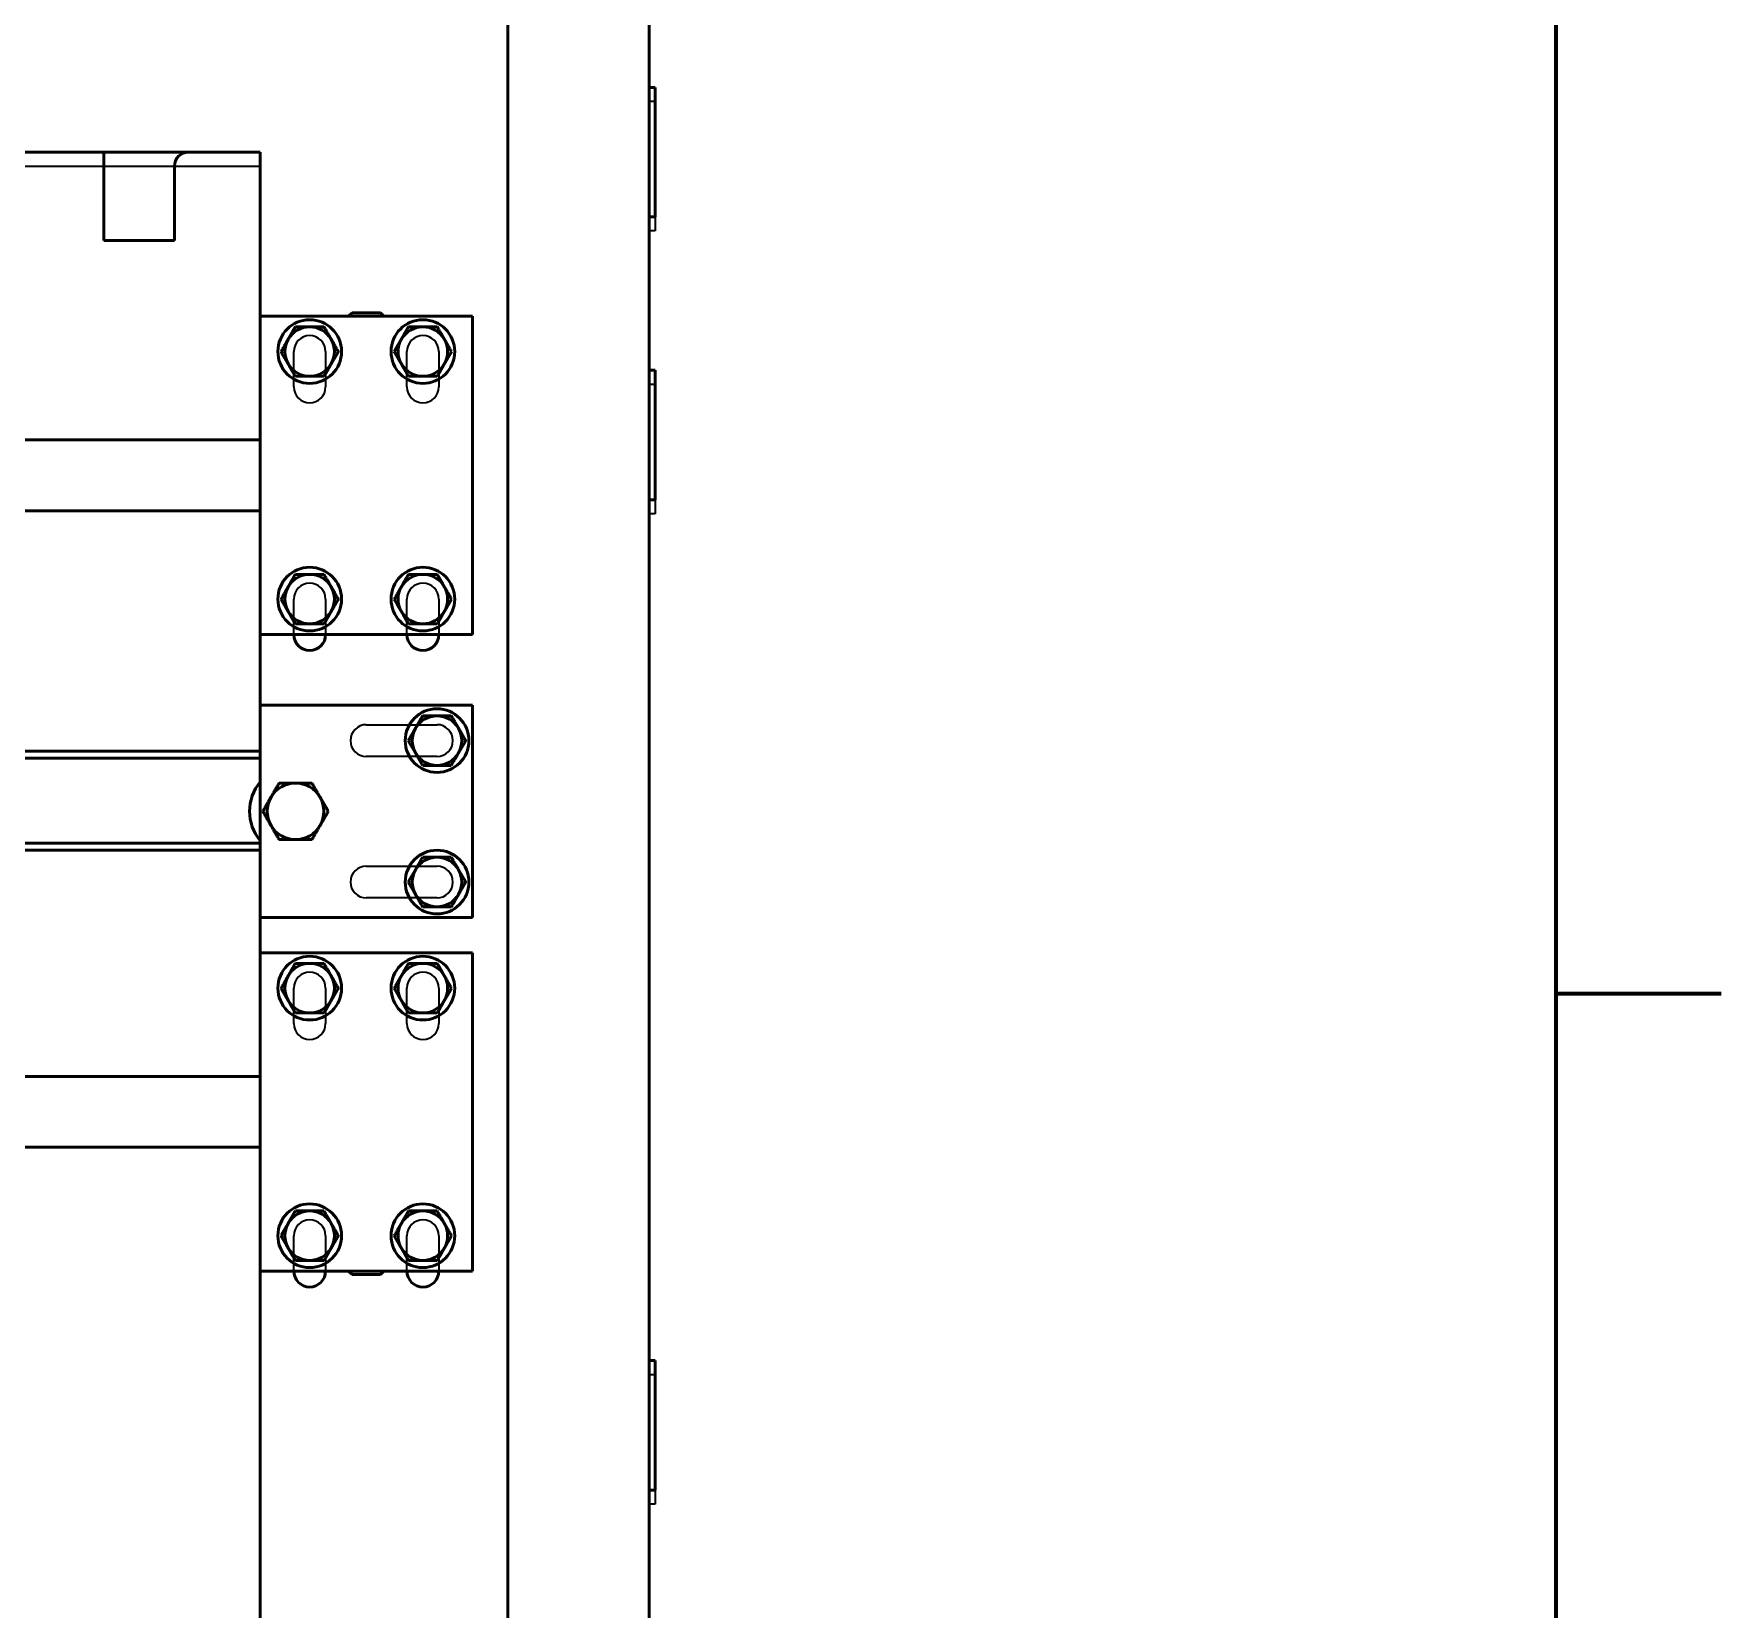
# Model space of a CAD drawing. Header units: millimetres. Extents: x -1328 to 2520, y -765 to 1782.
# Drawn here: x 2244.9 to 2483.4, y 1249.5 to 1472.2 of the extents above; entities that cross this region are included whole.
import ezdxf

# ---------------------------------------------------------------- set-up
doc = ezdxf.new("R2010")
doc.units = ezdxf.units.MM
doc.header["$LTSCALE"] = 6
for name, color, linetype, lineweight in [('Border (ISO)', 7, 'Continuous', 70), ('Reference (ISO)', 7, 'Continuous', 35), ('Visible (ISO)', 7, 'Continuous', 50)]:
    doc.layers.add(name, color=color, linetype=linetype, lineweight=lineweight)

# ---------------------------------------------------------------- blocks, each defined once
blk = doc.blocks.new('Borders Default Border')
at = {"layer": 'Border (ISO)'}
blk.add_line((410, 222.75), (413.9, 222.75), dxfattribs=at)
at = {"layer": 'Border (ISO)', "flags": 128}
blk.add_lwpolyline([(10, 10), (10, 287), (410, 287), (410, 10), (10, 10)], dxfattribs=at)

msp = doc.modelspace()

# ---------------------------------------------------------------- linework, layer by layer
at = {"layer": 'Reference (ISO)'}
for p, q in [((2311.88, 1113.46), (2311.88, 1493.46)), ((2331.88, 1493.46), (2331.88, 1093.46)), ((2332.73, 1462.61), (2331.88, 1462.61)), ((2332.73, 1462.61), (2332.73, 1444.31)), ((1961.88, 1453.46), (2276.88, 1453.46)), ((2276.88, 1453.46), (2276.88, 1113.46)), ((2332.73, 1444.31), (2331.88, 1444.31)), ((2281.63, 1422.26), (2281.63, 1427.26)), ((2286.13, 1427.26), (2286.13, 1422.26)), ((2297.63, 1422.26), (2297.63, 1427.26)), ((2302.13, 1427.26), (2302.13, 1422.26)), ((2332.73, 1422.61), (2331.88, 1422.61)), ((2332.73, 1422.61), (2332.73, 1404.31)), ((2332.73, 1404.31), (2331.88, 1404.31)), ((2281.63, 1387.26), (2281.63, 1392.26)), ((2286.13, 1392.26), (2286.13, 1387.26)), ((2297.63, 1387.26), (2297.63, 1392.26)), ((2302.13, 1392.26), (2302.13, 1387.26)), ((2291.88, 1374.51), (2301.88, 1374.51)), ((2301.88, 1370.01), (2291.88, 1370.01)), ((2291.88, 1354.51), (2301.88, 1354.51)), ((2301.88, 1350.01), (2291.88, 1350.01)), ((2281.63, 1332.26), (2281.63, 1337.26)), ((2286.13, 1337.26), (2286.13, 1332.26)), ((2297.63, 1332.26), (2297.63, 1337.26)), ((2302.13, 1337.26), (2302.13, 1332.26)), ((2281.63, 1297.26), (2281.63, 1302.26)), ((2286.13, 1302.26), (2286.13, 1297.26)), ((2297.63, 1297.26), (2297.63, 1302.26)), ((2302.13, 1302.26), (2302.13, 1297.26)), ((2332.73, 1282.61), (2331.88, 1282.61)), ((2332.73, 1282.61), (2332.73, 1264.31)), ((2332.73, 1264.31), (2331.88, 1264.31))]:
    msp.add_line(p, q, dxfattribs=at)
for centre, start, end in [((2283.88, 1427.26), 0, 180), ((2299.88, 1427.26), 0, 180), ((2283.88, 1422.26), 180, 0), ((2299.88, 1422.26), 180, 0), ((2283.88, 1392.26), 0, 180), ((2299.88, 1392.26), 0, 180), ((2283.88, 1387.26), 180, 0), ((2299.88, 1387.26), 180, 0), ((2291.88, 1372.26), 90, 270), ((2301.88, 1372.26), 270, 90), ((2291.88, 1352.26), 90, 270), ((2301.88, 1352.26), 270, 90), ((2283.88, 1337.26), 0, 180), ((2299.88, 1337.26), 0, 180), ((2283.88, 1332.26), 180, 0), ((2299.88, 1332.26), 180, 0), ((2283.88, 1302.26), 0, 180), ((2299.88, 1302.26), 0, 180), ((2283.88, 1297.26), 180, 0), ((2299.88, 1297.26), 180, 0)]:
    msp.add_arc(centre, 2.25, start, end, dxfattribs=at)
at = {"layer": 'Visible (ISO)'}
for p, q in [((2311.88, 1228.46), (2311.88, 1495.46)), ((2331.88, 1495.46), (2331.88, 1095.46)), ((2332.73, 1464.61), (2331.88, 1464.61)), ((2332.73, 1464.61), (2332.73, 1446.31)), ((1961.88, 1455.46), (2276.88, 1455.46)), ((2254.77, 1442.96), (2254.77, 1455.46)), ((2276.88, 1455.46), (2276.88, 1432.26)), ((2264.77, 1442.96), (2264.77, 1453.46)), ((2332.73, 1446.31), (2331.88, 1446.31)), ((2264.77, 1442.96), (2254.77, 1442.96)), ((2276.88, 1432.26), (2276.88, 1387.26)), ((2276.88, 1432.26), (2306.88, 1432.26)), ((2289.87, 1432.75), (2289.38, 1432.26)), ((2289.87, 1432.75), (2293.89, 1432.75)), ((2293.89, 1432.75), (2294.38, 1432.26)), ((2306.88, 1432.26), (2306.88, 1387.26)), ((2332.73, 1424.61), (2331.88, 1424.61)), ((2332.73, 1424.61), (2332.73, 1406.31)), ((2276.88, 1414.76), (2141.78, 1414.76)), ((2332.73, 1406.31), (2331.88, 1406.31)), ((2276.88, 1404.76), (2141.78, 1404.76)), ((2276.88, 1387.26), (2276.88, 1377.26)), ((2276.88, 1387.26), (2306.88, 1387.26)), ((2276.88, 1377.26), (2276.88, 1347.26)), ((2276.88, 1377.26), (2306.88, 1377.26)), ((2306.88, 1377.26), (2306.88, 1347.26)), ((2276.88, 1370.76), (2141.78, 1370.76)), ((2141.78, 1369.76), (2276.88, 1369.76)), ((2276.88, 1357.76), (2141.78, 1357.76)), ((2141.78, 1356.76), (2276.88, 1356.76)), ((2276.88, 1347.26), (2276.88, 1342.26)), ((2276.88, 1347.26), (2306.88, 1347.26)), ((2276.88, 1342.26), (2276.88, 1297.26)), ((2276.88, 1342.26), (2306.88, 1342.26)), ((2306.88, 1342.26), (2306.88, 1297.26)), ((2276.88, 1324.76), (2141.78, 1324.76)), ((2276.88, 1314.76), (2141.78, 1314.76)), ((2276.88, 1297.26), (2276.88, 1228.46)), ((2276.88, 1297.26), (2306.88, 1297.26)), ((2289.87, 1296.77), (2289.38, 1297.26)), ((2293.89, 1296.77), (2289.87, 1296.77)), ((2293.89, 1296.77), (2294.38, 1297.26)), ((2332.73, 1284.61), (2331.88, 1284.61)), ((2332.73, 1284.61), (2332.73, 1266.31)), ((2332.73, 1266.31), (2331.88, 1266.31))]:
    msp.add_line(p, q, dxfattribs=at)
for centre in [(2283.88, 1427.26), (2299.88, 1427.26), (2283.88, 1392.26), (2299.88, 1392.26), (2301.88, 1372.26), (2301.88, 1352.26), (2283.88, 1337.26), (2299.88, 1337.26), (2283.88, 1302.26), (2299.88, 1302.26)]:
    msp.add_circle(centre, 4.5, dxfattribs=at)
for centre, radius, start, end in [((2266.77, 1453.46), 2, 90, 180), ((2283.88, 1427.26), 3.5, 150, 210), ((2283.88, 1427.26), 3.5, 90, 150), ((2283.88, 1427.26), 3.5, 30, 90), ((2283.88, 1427.26), 3.5, 330, 30), ((2299.88, 1427.26), 3.5, 150, 210), ((2299.88, 1427.26), 3.5, 90, 150), ((2299.88, 1427.26), 3.5, 30, 90), ((2299.88, 1427.26), 3.5, 330, 30), ((2283.88, 1427.26), 3.5, 210, 270), ((2283.88, 1427.26), 3.5, 270, 330), ((2299.88, 1427.26), 3.5, 210, 270), ((2299.88, 1427.26), 3.5, 270, 330), ((2283.88, 1392.26), 3.5, 90, 150), ((2283.88, 1392.26), 3.5, 30, 90), ((2299.88, 1392.26), 3.5, 90, 150), ((2299.88, 1392.26), 3.5, 30, 90), ((2283.88, 1392.26), 3.5, 150, 210), ((2283.88, 1392.26), 3.5, 330, 30), ((2299.88, 1392.26), 3.5, 150, 210), ((2299.88, 1392.26), 3.5, 330, 30), ((2283.88, 1392.26), 3.5, 210, 270), ((2283.88, 1392.26), 3.5, 270, 330), ((2299.88, 1392.26), 3.5, 210, 270), ((2299.88, 1392.26), 3.5, 270, 330), ((2283.88, 1387.26), 2.25, 180, 0), ((2299.88, 1387.26), 2.25, 180, 0), ((2301.88, 1372.26), 3.5, 150, 210), ((2301.88, 1372.26), 3.5, 90, 150), ((2301.88, 1372.26), 3.5, 30, 90), ((2301.88, 1372.26), 3.5, 330, 30), ((2301.88, 1372.26), 3.5, 210, 270), ((2301.88, 1372.26), 3.5, 270, 330), ((2281.88, 1362.26), 6.5, 140.2849, 219.7151), ((2281.88, 1362.26), 4, 90, 150), ((2281.88, 1362.26), 4, 30, 90), ((2281.88, 1362.26), 4, 150, 210), ((2281.88, 1362.26), 4, 330, 30), ((2281.88, 1362.26), 4, 210, 270), ((2281.88, 1362.26), 4, 270, 330), ((2301.88, 1352.26), 3.5, 90, 150), ((2301.88, 1352.26), 3.5, 30, 90), ((2301.88, 1352.26), 3.5, 150, 210), ((2301.88, 1352.26), 3.5, 330, 30), ((2301.88, 1352.26), 3.5, 210, 270), ((2301.88, 1352.26), 3.5, 270, 330), ((2283.88, 1337.26), 3.5, 90, 150), ((2283.88, 1337.26), 3.5, 30, 90), ((2299.88, 1337.26), 3.5, 90, 150), ((2299.88, 1337.26), 3.5, 30, 90), ((2283.88, 1337.26), 3.5, 150, 210), ((2283.88, 1337.26), 3.5, 330, 30), ((2299.88, 1337.26), 3.5, 150, 210), ((2299.88, 1337.26), 3.5, 330, 30), ((2283.88, 1337.26), 3.5, 210, 270), ((2283.88, 1337.26), 3.5, 270, 330), ((2299.88, 1337.26), 3.5, 210, 270), ((2299.88, 1337.26), 3.5, 270, 330), ((2283.88, 1302.26), 3.5, 90, 150), ((2283.88, 1302.26), 3.5, 30, 90), ((2299.88, 1302.26), 3.5, 90, 150), ((2299.88, 1302.26), 3.5, 30, 90), ((2283.88, 1302.26), 3.5, 150, 210), ((2283.88, 1302.26), 3.5, 330, 30), ((2299.88, 1302.26), 3.5, 150, 210), ((2299.88, 1302.26), 3.5, 330, 30), ((2283.88, 1302.26), 3.5, 210, 270), ((2283.88, 1302.26), 3.5, 270, 330), ((2299.88, 1302.26), 3.5, 210, 270), ((2299.88, 1302.26), 3.5, 270, 330), ((2283.88, 1297.26), 2.25, 180, 0), ((2299.88, 1297.26), 2.25, 180, 0)]:
    msp.add_arc(centre, radius, start, end, dxfattribs=at)
for points in [[(2279.84, 1427.26), (2280.38, 1428.19), (2280.85, 1429.01)], [(2280.85, 1429.01), (2281.31, 1429.82), (2281.86, 1430.76)], [(2281.86, 1430.76), (2282.94, 1430.76), (2283.88, 1430.76)], [(2283.88, 1430.76), (2284.81, 1430.76), (2285.9, 1430.76)], [(2285.9, 1430.76), (2286.44, 1429.82), (2286.91, 1429.01)], [(2286.91, 1429.01), (2287.38, 1428.19), (2287.92, 1427.26)], [(2295.84, 1427.26), (2296.38, 1428.19), (2296.85, 1429.01)], [(2296.85, 1429.01), (2297.31, 1429.82), (2297.86, 1430.76)], [(2297.86, 1430.76), (2298.94, 1430.76), (2299.88, 1430.76)], [(2299.88, 1430.76), (2300.81, 1430.76), (2301.9, 1430.76)], [(2301.9, 1430.76), (2302.44, 1429.82), (2302.91, 1429.01)], [(2302.91, 1429.01), (2303.38, 1428.19), (2303.92, 1427.26)], [(2280.85, 1425.51), (2280.38, 1426.32), (2279.84, 1427.26)], [(2287.92, 1427.26), (2287.38, 1426.32), (2286.91, 1425.51)], [(2296.85, 1425.51), (2296.38, 1426.32), (2295.84, 1427.26)], [(2303.92, 1427.26), (2303.38, 1426.32), (2302.91, 1425.51)], [(2281.86, 1423.76), (2281.31, 1424.69), (2280.85, 1425.51)], [(2286.91, 1425.51), (2286.44, 1424.69), (2285.9, 1423.76)], [(2297.86, 1423.76), (2297.31, 1424.69), (2296.85, 1425.51)], [(2302.91, 1425.51), (2302.44, 1424.69), (2301.9, 1423.76)], [(2283.88, 1423.76), (2282.94, 1423.76), (2281.86, 1423.76)], [(2285.9, 1423.76), (2284.81, 1423.76), (2283.88, 1423.76)], [(2299.88, 1423.76), (2298.94, 1423.76), (2297.86, 1423.76)], [(2301.9, 1423.76), (2300.81, 1423.76), (2299.88, 1423.76)], [(2280.85, 1394.01), (2281.31, 1394.82), (2281.86, 1395.76)], [(2281.86, 1395.76), (2282.94, 1395.76), (2283.88, 1395.76)], [(2283.88, 1395.76), (2284.81, 1395.76), (2285.9, 1395.76)], [(2285.9, 1395.76), (2286.44, 1394.82), (2286.91, 1394.01)], [(2296.85, 1394.01), (2297.31, 1394.82), (2297.86, 1395.76)], [(2297.86, 1395.76), (2298.94, 1395.76), (2299.88, 1395.76)], [(2299.88, 1395.76), (2300.81, 1395.76), (2301.9, 1395.76)], [(2301.9, 1395.76), (2302.44, 1394.82), (2302.91, 1394.01)], [(2279.84, 1392.26), (2280.38, 1393.19), (2280.85, 1394.01)], [(2286.91, 1394.01), (2287.38, 1393.19), (2287.92, 1392.26)], [(2295.84, 1392.26), (2296.38, 1393.19), (2296.85, 1394.01)], [(2302.91, 1394.01), (2303.38, 1393.19), (2303.92, 1392.26)], [(2280.85, 1390.51), (2280.38, 1391.32), (2279.84, 1392.26)], [(2287.92, 1392.26), (2287.38, 1391.32), (2286.91, 1390.51)], [(2296.85, 1390.51), (2296.38, 1391.32), (2295.84, 1392.26)], [(2303.92, 1392.26), (2303.38, 1391.32), (2302.91, 1390.51)], [(2281.86, 1388.76), (2281.31, 1389.69), (2280.85, 1390.51)], [(2283.88, 1388.76), (2282.94, 1388.76), (2281.86, 1388.76)], [(2285.9, 1388.76), (2284.81, 1388.76), (2283.88, 1388.76)], [(2286.91, 1390.51), (2286.44, 1389.69), (2285.9, 1388.76)], [(2297.86, 1388.76), (2297.31, 1389.69), (2296.85, 1390.51)], [(2299.88, 1388.76), (2298.94, 1388.76), (2297.86, 1388.76)], [(2301.9, 1388.76), (2300.81, 1388.76), (2299.88, 1388.76)], [(2302.91, 1390.51), (2302.44, 1389.69), (2301.9, 1388.76)], [(2297.84, 1372.26), (2298.38, 1373.2), (2298.85, 1374.01)], [(2298.85, 1374.01), (2299.31, 1374.82), (2299.86, 1375.76)], [(2299.86, 1375.76), (2300.94, 1375.76), (2301.88, 1375.76)], [(2301.88, 1375.76), (2302.81, 1375.76), (2303.9, 1375.76)], [(2303.9, 1375.76), (2304.44, 1374.82), (2304.91, 1374.01)], [(2304.91, 1374.01), (2305.38, 1373.2), (2305.92, 1372.26)], [(2298.85, 1370.51), (2298.38, 1371.32), (2297.84, 1372.26)], [(2305.92, 1372.26), (2305.38, 1371.32), (2304.91, 1370.51)], [(2299.86, 1368.76), (2299.31, 1369.7), (2298.85, 1370.51)], [(2304.91, 1370.51), (2304.44, 1369.7), (2303.9, 1368.76)], [(2301.88, 1368.76), (2300.94, 1368.76), (2299.86, 1368.76)], [(2303.9, 1368.76), (2302.81, 1368.76), (2301.88, 1368.76)], [(2278.41, 1364.26), (2278.95, 1365.19), (2279.57, 1366.26)], [(2279.57, 1366.26), (2280.8, 1366.26), (2281.88, 1366.26)], [(2281.88, 1366.26), (2282.95, 1366.26), (2284.19, 1366.26)], [(2284.19, 1366.26), (2284.8, 1365.19), (2285.34, 1364.26)], [(2277.26, 1362.26), (2277.88, 1363.33), (2278.41, 1364.26)], [(2278.41, 1360.26), (2277.88, 1361.19), (2277.26, 1362.26)], [(2285.34, 1364.26), (2285.88, 1363.33), (2286.5, 1362.26)], [(2286.5, 1362.26), (2285.88, 1361.19), (2285.34, 1360.26)], [(2279.57, 1358.26), (2278.95, 1359.33), (2278.41, 1360.26)], [(2285.34, 1360.26), (2284.8, 1359.33), (2284.19, 1358.26)], [(2281.88, 1358.26), (2280.8, 1358.26), (2279.57, 1358.26)], [(2284.19, 1358.26), (2282.95, 1358.26), (2281.88, 1358.26)], [(2298.85, 1354.01), (2299.31, 1354.82), (2299.86, 1355.76)], [(2299.86, 1355.76), (2300.94, 1355.76), (2301.88, 1355.76)], [(2301.88, 1355.76), (2302.81, 1355.76), (2303.9, 1355.76)], [(2303.9, 1355.76), (2304.44, 1354.82), (2304.91, 1354.01)], [(2297.84, 1352.26), (2298.38, 1353.2), (2298.85, 1354.01)], [(2304.91, 1354.01), (2305.38, 1353.2), (2305.92, 1352.26)], [(2298.85, 1350.51), (2298.38, 1351.32), (2297.84, 1352.26)], [(2299.86, 1348.76), (2299.31, 1349.7), (2298.85, 1350.51)], [(2304.91, 1350.51), (2304.44, 1349.7), (2303.9, 1348.76)], [(2305.92, 1352.26), (2305.38, 1351.32), (2304.91, 1350.51)], [(2301.88, 1348.76), (2300.94, 1348.76), (2299.86, 1348.76)], [(2303.9, 1348.76), (2302.81, 1348.76), (2301.88, 1348.76)], [(2280.85, 1339.01), (2281.31, 1339.82), (2281.86, 1340.76)], [(2281.86, 1340.76), (2282.94, 1340.76), (2283.88, 1340.76)], [(2283.88, 1340.76), (2284.81, 1340.76), (2285.9, 1340.76)], [(2285.9, 1340.76), (2286.44, 1339.82), (2286.91, 1339.01)], [(2296.85, 1339.01), (2297.31, 1339.82), (2297.86, 1340.76)], [(2297.86, 1340.76), (2298.94, 1340.76), (2299.88, 1340.76)], [(2299.88, 1340.76), (2300.81, 1340.76), (2301.9, 1340.76)], [(2301.9, 1340.76), (2302.44, 1339.82), (2302.91, 1339.01)], [(2279.84, 1337.26), (2280.38, 1338.19), (2280.85, 1339.01)], [(2286.91, 1339.01), (2287.38, 1338.19), (2287.92, 1337.26)], [(2295.84, 1337.26), (2296.38, 1338.19), (2296.85, 1339.01)], [(2302.91, 1339.01), (2303.38, 1338.19), (2303.92, 1337.26)], [(2280.85, 1335.51), (2280.38, 1336.32), (2279.84, 1337.26)], [(2287.92, 1337.26), (2287.38, 1336.32), (2286.91, 1335.51)], [(2296.85, 1335.51), (2296.38, 1336.32), (2295.84, 1337.26)], [(2303.92, 1337.26), (2303.38, 1336.32), (2302.91, 1335.51)], [(2281.86, 1333.76), (2281.31, 1334.69), (2280.85, 1335.51)], [(2283.88, 1333.76), (2282.94, 1333.76), (2281.86, 1333.76)], [(2285.9, 1333.76), (2284.81, 1333.76), (2283.88, 1333.76)], [(2286.91, 1335.51), (2286.44, 1334.69), (2285.9, 1333.76)], [(2297.86, 1333.76), (2297.31, 1334.69), (2296.85, 1335.51)], [(2299.88, 1333.76), (2298.94, 1333.76), (2297.86, 1333.76)], [(2301.9, 1333.76), (2300.81, 1333.76), (2299.88, 1333.76)], [(2302.91, 1335.51), (2302.44, 1334.69), (2301.9, 1333.76)], [(2280.85, 1304.01), (2281.31, 1304.82), (2281.86, 1305.76)], [(2281.86, 1305.76), (2282.94, 1305.76), (2283.88, 1305.76)], [(2283.88, 1305.76), (2284.81, 1305.76), (2285.9, 1305.76)], [(2285.9, 1305.76), (2286.44, 1304.82), (2286.91, 1304.01)], [(2296.85, 1304.01), (2297.31, 1304.82), (2297.86, 1305.76)], [(2297.86, 1305.76), (2298.94, 1305.76), (2299.88, 1305.76)], [(2299.88, 1305.76), (2300.81, 1305.76), (2301.9, 1305.76)], [(2301.9, 1305.76), (2302.44, 1304.82), (2302.91, 1304.01)], [(2279.84, 1302.26), (2280.38, 1303.19), (2280.85, 1304.01)], [(2286.91, 1304.01), (2287.38, 1303.19), (2287.92, 1302.26)], [(2295.84, 1302.26), (2296.38, 1303.19), (2296.85, 1304.01)], [(2302.91, 1304.01), (2303.38, 1303.19), (2303.92, 1302.26)], [(2280.85, 1300.51), (2280.38, 1301.32), (2279.84, 1302.26)], [(2281.86, 1298.76), (2281.31, 1299.69), (2280.85, 1300.51)], [(2286.91, 1300.51), (2286.44, 1299.69), (2285.9, 1298.76)], [(2287.92, 1302.26), (2287.38, 1301.32), (2286.91, 1300.51)], [(2296.85, 1300.51), (2296.38, 1301.32), (2295.84, 1302.26)], [(2297.86, 1298.76), (2297.31, 1299.69), (2296.85, 1300.51)], [(2302.91, 1300.51), (2302.44, 1299.69), (2301.9, 1298.76)], [(2303.92, 1302.26), (2303.38, 1301.32), (2302.91, 1300.51)], [(2283.88, 1298.76), (2282.94, 1298.76), (2281.86, 1298.76)], [(2285.9, 1298.76), (2284.81, 1298.76), (2283.88, 1298.76)], [(2299.88, 1298.76), (2298.94, 1298.76), (2297.86, 1298.76)], [(2301.9, 1298.76), (2300.81, 1298.76), (2299.88, 1298.76)]]:
    msp.add_rational_spline(points, [1, 1.0379548493, 1], degree=2, dxfattribs=at)

# ---------------------------------------------------------------- block references
at = {"xscale": 6, "yscale": 6, "zscale": 6}
msp.add_blockref('Borders Default Border', (0, 0), dxfattribs=at)

doc.saveas('drawing.dxf')
